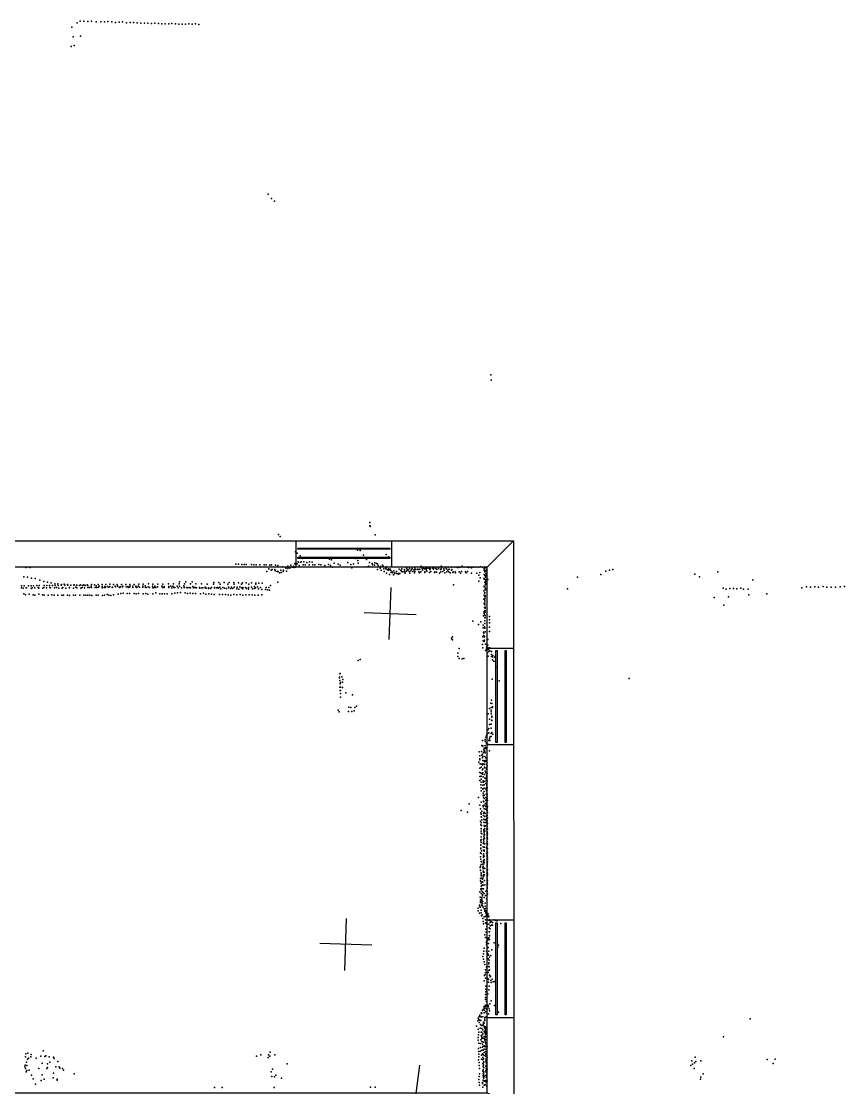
# Model space of a CAD drawing. Header units: millimetres. Extents: x -8477 to 9134, y -9557 to 11037.
# Drawn here: x -710 to 5614, y 1693 to 9888 of the extents above; entities that cross this region are included whole.
import ezdxf

# ---------------------------------------------------------------- set-up
doc = ezdxf.new("R2010")
doc.units = ezdxf.units.MM
for name, color, linetype in [('P', 9, 'Continuous'), ('PANOS', 10, 'Continuous'), ('ROOMS', 1, 'Continuous'), ('WALLS', 3, 'Continuous'), ('WINDOWS', 6, 'Continuous')]:
    doc.layers.add(name, color=color, linetype=linetype)

# ---------------------------------------------------------------- blocks, each defined once
blk = doc.blocks.new('1-Standard_51')
for points in [[(-590, 42.9766), (589.999, 42.9766), (589.999, 32.9766), (-590, 32.9766), (-590, 42.9766)], [(-590.014, -44.0958), (589.985, -44.0958), (589.985, -54.0958), (-590.014, -54.0958), (-590.014, -44.0958)]]:
    blk.add_lwpolyline(points)

msp = doc.modelspace()

# ---------------------------------------------------------------- linework, layer by layer
at = {"layer": 'P'}
for p in [(-322, 9844), (-282, 9876), (-258, 9888), (-229, 9888), (-199, 9886), (-171, 9888), (-134, 9883), (-100, 9884), (-72, 9884), (-45, 9887), (-15, 9883), (14, 9879), (41, 9881), (68, 9883), (98, 9877), (125, 9879), (152, 9879), (180, 9876), (208, 9875), (235, 9875), (262, 9874), (289, 9872), (315, 9874), (343, 9871), (370, 9869), (395, 9870), (422, 9870), (447, 9872), (473, 9870), (500, 9867), (526, 9867), (552, 9865), (577, 9868), (602, 9867), (627, 9869), (654, 9864), (-311, 9769), (-256, 9774), (-328, 9694), (-305, 9703), (1185, 8560), (1211, 8526), (1234, 8507), (2895, 7172), (2900, 7131), (1966, 6010), (1968, 6036), (1970, 6006), (1264, 5943), (1278, 5928), (2008, 5942), (1871, 5825), (1893, 5820), (1395, 5812), (1409, 5800), (1432, 5779), (1449, 5759), (1658, 5755), (1672, 5749), (1857, 5760), (1872, 5761), (1875, 5744), (1918, 5786), (1941, 5753), (2091, 5790), (2113, 5772), (-676, 5690), (-641, 5690), (937, 5715), (959, 5715), (983, 5713), (1001, 5714), (1018, 5714), (1058, 5713), (1077, 5711), (1094, 5711), (1122, 5711), (1154, 5710), (1170, 5710), (1176, 5659), (1192, 5681), (1199, 5709), (1209, 5669), (1212, 5710), (1216, 5676), (1238, 5674), (1239, 5666), (1241, 5708), (1256, 5660), (1259, 5705), (1263, 5660), (1282, 5671), (1295, 5696), (1302, 5659), (1303, 5671), (1321, 5685), (1328, 5662), (1338, 5702), (1338, 5683), (1346, 5692), (1353, 5685), (1359, 5708), (1362, 5695), (1372, 5693), (1381, 5702), (1382, 5690), (1392, 5721), (1393, 5715), (1397, 5692), (1399, 5718), (1409, 5718), (1417, 5735), (1418, 5731), (1425, 5707), (1438, 5732), (1439, 5735), (1455, 5710), (1459, 5734), (1470, 5710), (1482, 5730), (1500, 5712), (1503, 5733), (1525, 5731), (1530, 5712), (1545, 5712), (1575, 5713), (1590, 5711), (1620, 5707), (1649, 5714), (1665, 5707), (1681, 5694), (1694, 5724), (1724, 5715), (1739, 5708), (1799, 5729), (1820, 5714), (1829, 5688), (1841, 5719), (1876, 5723), (1946, 5696), (1959, 5702), (1964, 5728), (1985, 5722), (1988, 5711), (2002, 5709), (2006, 5726), (2019, 5721), (2026, 5718), (2026, 5676), (2032, 5706), (2046, 5685), (2048, 5698), (2054, 5671), (2064, 5709), (2069, 5701), (2074, 5681), (2077, 5661), (2089, 5691), (2089, 5680), (2091, 5679), (2094, 5695), (2103, 5672), (2111, 5679), (2113, 5671), (2124, 5678), (2128, 5668), (2138, 5658), (2152, 5666), (2172, 5661), (2191, 5678), (2205, 5669), (2209, 5661), (2212, 5681), (2221, 5658), (2233, 5675), (2234, 5662), (2236, 5657), (2248, 5689), (2249, 5662), (2252, 5681), (2258, 5671), (2260, 5673), (2268, 5659), (2272, 5682), (2282, 5665), (2288, 5675), (2293, 5682), (2298, 5660), (2305, 5672), (2312, 5685), (2313, 5660), (2316, 5675), (2330, 5675), (2334, 5678), (2343, 5674), (2343, 5657), (2352, 5678), (2354, 5692), (2358, 5658), (2360, 5700), (2370, 5682), (2372, 5670), (2374, 5684), (2379, 5685), (2386, 5681), (2389, 5658), (2394, 5684), (2399, 5672), (2401, 5683), (2405, 5662), (2414, 5685), (2427, 5684), (2427, 5674), (2434, 5683), (2435, 5660), (2450, 5691), (2450, 5685), (2455, 5683), (2455, 5678), (2465, 5657), (2471, 5689), (2475, 5683), (2480, 5655), (2482, 5675), (2495, 5686), (2495, 5683), (2510, 5674), (2512, 5658), (2514, 5701), (2515, 5681), (2521, 5690), (2528, 5659), (2536, 5681), (2538, 5671), (2545, 5692), (2549, 5691), (2556, 5679), (2559, 5658), (2565, 5671), (2569, 5693), (2574, 5656), (2576, 5678), (2593, 5670), (2595, 5694), (2596, 5676), (2606, 5656), (2619, 5693), (2622, 5657), (2638, 5691), (2650, 5690), (2653, 5656), (2666, 5694), (2670, 5659), (2675, 5702), (2691, 5694), (2701, 5656), (2715, 5693), (2718, 5659), (2724, 5691), (2737, 5693), (2748, 5687), (2760, 5694), (2782, 5694), (2804, 5692), (2816, 5696), (2831, 5693), (2844, 5682), (2844, 5667), (2845, 5670), (2848, 5684), (2851, 5657), (2854, 5690), (2858, 5665), (2863, 5676), (3779, 5662), (3807, 5671), (3833, 5676), (4639, 5657), (-691, 5620), (-662, 5615), (-633, 5609), (-604, 5605), (-569, 5592), (-538, 5584), (-510, 5579), (505, 5580), (553, 5581), (603, 5580), (768, 5576), (807, 5576), (848, 5575), (887, 5575), (923, 5574), (1261, 5578), (1273, 5650), (1287, 5653), (2094, 5647), (2117, 5637), (2130, 5652), (2144, 5650), (2149, 5634), (2159, 5649), (2160, 5645), (2174, 5644), (2184, 5641), (2186, 5640), (2189, 5645), (2196, 5645), (2238, 5648), (2273, 5648), (2311, 5650), (2349, 5650), (2389, 5651), (2426, 5651), (2464, 5651), (2501, 5648), (2543, 5650), (2585, 5650), (2605, 5653), (2624, 5650), (2663, 5648), (2707, 5649), (2748, 5648), (2788, 5646), (2804, 5632), (2805, 5586), (2813, 5651), (2815, 5610), (2842, 5606), (2844, 5638), (2848, 5601), (2850, 5574), (2851, 5630), (2852, 5574), (2855, 5617), (2855, 5593), (2856, 5584), (2857, 5598), (2858, 5644), (2858, 5628), (2860, 5641), (2874, 5598), (3561, 5617), (3742, 5638), (4462, 5640), (4499, 5620), (4908, 5595), (-709, 5535), (-708, 5550), (-697, 5531), (-687, 5550), (-673, 5534), (-670, 5534), (-654, 5549), (-634, 5550), (-634, 5529), (-628, 5535), (-616, 5550), (-607, 5534), (-592, 5552), (-580, 5536), (-575, 5532), (-574, 5552), (-544, 5532), (-537, 5536), (-534, 5551), (-516, 5533), (-513, 5553), (-494, 5552), (-491, 5536), (-486, 5535), (-481, 5572), (-471, 5552), (-455, 5533), (-453, 5566), (-449, 5553), (-440, 5538), (-429, 5566), (-427, 5553), (-423, 5531), (-403, 5554), (-402, 5561), (-396, 5532), (-392, 5538), (-382, 5563), (-376, 5556), (-368, 5532), (-355, 5559), (-354, 5555), (-340, 5535), (-339, 5538), (-330, 5556), (-330, 5555), (-309, 5532), (-308, 5556), (-305, 5558), (-292, 5539), (-287, 5556), (-283, 5556), (-283, 5535), (-262, 5551), (-255, 5557), (-253, 5532), (-242, 5537), (-240, 5551), (-229, 5558), (-225, 5534), (-219, 5552), (-204, 5557), (-200, 5537), (-198, 5553), (-186, 5538), (-174, 5548), (-172, 5560), (-172, 5536), (-149, 5558), (-144, 5538), (-134, 5550), (-130, 5538), (-120, 5559), (-118, 5539), (-112, 5547), (-90, 5560), (-90, 5545), (-88, 5535), (-75, 5538), (-69, 5545), (-63, 5538), (-61, 5560), (-49, 5545), (-37, 5539), (-29, 5562), (-29, 5545), (-13, 5538), (-10, 5539), (-1, 5561), (10, 5546), (14, 5542), (26, 5559), (29, 5548), (41, 5540), (45, 5537), (51, 5543), (53, 5491), (60, 5561), (68, 5542), (69, 5546), (71, 5493), (92, 5561), (94, 5541), (104, 5491), (108, 5545), (111, 5538), (120, 5540), (124, 5561), (126, 5546), (147, 5546), (147, 5538), (156, 5560), (170, 5546), (170, 5541), (176, 5538), (187, 5548), (191, 5491), (193, 5562), (197, 5540), (222, 5540), (224, 5547), (226, 5562), (242, 5549), (244, 5537), (250, 5536), (263, 5543), (266, 5564), (275, 5536), (297, 5547), (300, 5562), (301, 5534), (309, 5536), (315, 5548), (322, 5495), (324, 5538), (335, 5542), (338, 5563), (369, 5546), (374, 5537), (376, 5563), (387, 5545), (388, 5538), (420, 5564), (422, 5545), (422, 5536), (438, 5547), (446, 5535), (454, 5547), (460, 5564), (461, 5536), (469, 5493), (470, 5536), (488, 5548), (490, 5495), (495, 5534), (502, 5565), (506, 5546), (512, 5498), (519, 5533), (538, 5550), (541, 5537), (542, 5564), (543, 5537), (549, 5495), (560, 5538), (567, 5533), (567, 5491), (578, 5537), (588, 5492), (589, 5565), (590, 5534), (608, 5544), (613, 5535), (619, 5536), (627, 5538), (628, 5491), (630, 5564), (636, 5534), (658, 5536), (662, 5532), (675, 5564), (677, 5534), (683, 5534), (690, 5492), (701, 5535), (703, 5540), (710, 5531), (718, 5563), (727, 5529), (728, 5535), (743, 5529), (750, 5538), (766, 5562), (773, 5536), (773, 5533), (789, 5534), (796, 5536), (805, 5531), (814, 5540), (818, 5563), (822, 5527), (837, 5536), (851, 5532), (867, 5530), (875, 5563), (881, 5540), (885, 5535), (898, 5530), (903, 5539), (914, 5530), (925, 5562), (925, 5539), (945, 5527), (947, 5539), (958, 5572), (961, 5525), (969, 5541), (981, 5562), (981, 5534), (988, 5572), (991, 5538), (991, 5526), (1012, 5538), (1018, 5572), (1020, 5529), (1034, 5538), (1036, 5524), (1038, 5563), (1057, 5572), (1058, 5540), (1066, 5526), (1080, 5528), (1082, 5544), (1089, 5535), (1090, 5570), (1092, 5563), (1105, 5542), (1111, 5526), (1114, 5571), (1127, 5536), (1137, 5521), (1140, 5570), (1166, 5522), (1170, 5538), (1181, 5520), (1191, 5537), (1195, 5516), (1203, 5553), (2609, 5558), (2843, 5510), (2845, 5542), (2846, 5546), (2848, 5492), (2849, 5498), (2850, 5546), (2852, 5521), (2853, 5523), (2854, 5531), (2854, 5519), (2856, 5560), (2858, 5569), (3485, 5526), (4680, 5531), (4705, 5525), (4732, 5528), (4761, 5530), (4786, 5527), (4816, 5531), (4838, 5525), (4874, 5525), (5285, 5535), (5321, 5542), (5351, 5540), (5386, 5543), (5414, 5539), (5448, 5544), (5478, 5540), (5510, 5539), (5544, 5540), (5579, 5543), (5614, 5545), (-691, 5489), (-679, 5481), (-649, 5485), (-620, 5481), (-606, 5478), (-576, 5485), (-548, 5480), (-534, 5479), (-504, 5479), (-475, 5480), (-459, 5479), (-430, 5477), (-400, 5479), (-385, 5479), (-356, 5477), (-340, 5476), (-309, 5477), (-293, 5477), (-261, 5479), (-231, 5478), (-215, 5477), (-200, 5477), (-183, 5479), (-169, 5475), (-135, 5477), (-119, 5478), (-87, 5475), (-70, 5478), (-51, 5483), (-38, 5477), (-22, 5475), (-2, 5480), (33, 5486), (122, 5490), (157, 5490), (173, 5489), (227, 5488), (246, 5490), (262, 5486), (300, 5489), (354, 5488), (371, 5487), (389, 5488), (409, 5488), (446, 5487), (607, 5490), (667, 5488), (706, 5486), (730, 5488), (750, 5486), (770, 5484), (812, 5482), (834, 5483), (857, 5482), (878, 5481), (900, 5479), (923, 5482), (944, 5480), (970, 5482), (991, 5479), (1015, 5480), (1039, 5481), (1063, 5481), (1084, 5477), (1108, 5478), (1136, 5481), (2842, 5447), (2844, 5478), (2845, 5415), (2849, 5426), (2850, 5440), (2850, 5412), (2850, 5411), (2851, 5467), (2851, 5452), (2852, 5475), (2852, 5464), (4611, 5459), (4722, 5464), (4878, 5480), (5016, 5487), (2842, 5351), (2846, 5337), (2847, 5383), (2847, 5355), (2848, 5331), (2849, 5403), (2852, 5386), (2852, 5377), (2852, 5359), (2852, 5348), (2853, 5359), (4686, 5401), (2757, 5278), (2801, 5252), (2820, 5272), (2838, 5248), (2840, 5320), (2849, 5304), (2849, 5281), (2850, 5259), (2852, 5321), (2852, 5307), (2885, 5315), (2887, 5289), (2887, 5266), (2837, 5226), (2839, 5194), (2840, 5168), (2842, 5186), (2848, 5234), (2849, 5224), (2851, 5226), (2853, 5197), (2886, 5232), (2886, 5198), (2594, 5148), (2596, 5140), (2603, 5157), (2603, 5134), (2833, 5098), (2835, 5157), (2838, 5127), (2842, 5162), (2846, 5123), (2847, 5162), (2847, 5132), (2848, 5158), (2854, 5101), (2872, 5136), (2874, 5093), (2643, 5006), (2644, 5032), (2653, 5068), (2836, 5072), (2854, 5053), (2862, 5066), (2864, 5080), (2870, 5073), (2870, 5034), (2877, 5009), (2878, 5060), (2880, 5072), (2882, 5045), (2888, 5074), (2889, 5051), (2901, 5007), (2902, 5046), (2902, 5023), (2908, 5005), (2912, 5013), (2925, 5002), (2931, 5016), (1876, 4975), (1892, 4984), (2652, 4992), (2676, 4988), (2689, 4990), (2909, 4981), (2918, 4970), (2931, 4968), (2935, 4924), (1734, 4842), (1735, 4848), (1736, 4874), (1738, 4877), (1753, 4851), (3959, 4837), (1737, 4823), (1737, 4772), (1739, 4797), (1742, 4806), (1742, 4771), (1757, 4768), (1758, 4809), (1759, 4830), (2906, 4832), (2960, 4819), (1740, 4746), (1741, 4746), (1741, 4721), (1741, 4695), (1783, 4727), (1834, 4711), (2902, 4672), (1724, 4595), (1806, 4616), (1822, 4615), (1847, 4590), (1852, 4615), (1864, 4625), (2885, 4606), (2896, 4648), (2898, 4614), (2898, 4593), (2905, 4646), (2908, 4615), (2909, 4619), (1731, 4581), (1802, 4584), (1829, 4584), (2876, 4566), (2885, 4524), (2898, 4566), (2899, 4581), (2902, 4518), (2903, 4549), (2904, 4540), (2905, 4514), (2874, 4442), (2880, 4453), (2887, 4483), (2897, 4487), (2899, 4455), (2900, 4486), (2833, 4361), (2852, 4355), (2853, 4368), (2859, 4387), (2860, 4344), (2862, 4401), (2871, 4414), (2880, 4360), (2882, 4419), (2885, 4373), (2888, 4387), (2888, 4361), (2895, 4391), (2899, 4414), (2900, 4392), (2903, 4423), (2912, 4409), (2807, 4275), (2824, 4276), (2827, 4322), (2834, 4320), (2835, 4317), (2839, 4268), (2842, 4293), (2844, 4302), (2845, 4283), (2848, 4280), (2850, 4278), (2852, 4322), (2852, 4267), (2854, 4299), (2856, 4308), (2872, 4334), (2872, 4330), (2887, 4282), (2803, 4195), (2811, 4244), (2812, 4221), (2813, 4213), (2814, 4181), (2826, 4249), (2832, 4256), (2833, 4230), (2833, 4229), (2834, 4182), (2836, 4237), (2836, 4206), (2843, 4205), (2849, 4196), (2850, 4237), (2853, 4206), (2859, 4229), (2861, 4207), (2862, 4229), (2862, 4180), (2863, 4200), (2811, 4148), (2812, 4116), (2822, 4109), (2823, 4156), (2824, 4179), (2832, 4136), (2832, 4102), (2833, 4175), (2833, 4136), (2834, 4144), (2834, 4112), (2844, 4179), (2847, 4155), (2847, 4099), (2848, 4177), (2850, 4151), (2852, 4125), (2857, 4113), (2860, 4116), (2862, 4141), (2863, 4152), (2863, 4146), (2865, 4109), (2868, 4107), (2869, 4167), (2812, 4085), (2813, 4054), (2820, 4019), (2822, 4065), (2823, 4088), (2823, 4041), (2834, 4018), (2837, 4042), (2838, 4081), (2838, 4050), (2846, 4020), (2848, 4046), (2851, 4072), (2856, 4072), (2856, 4070), (2858, 4031), (2861, 4050), (2862, 4090), (2862, 4064), (2862, 4025), (2865, 4080), (2865, 4033), (2865, 4017), (2866, 4063), (2869, 4051), (2822, 3996), (2823, 3974), (2834, 3987), (2836, 3990), (2838, 3955), (2838, 3942), (2844, 3968), (2844, 3942), (2846, 3994), (2858, 3988), (2860, 3989), (2860, 3948), (2861, 3949), (2863, 4001), (2863, 3975), (2865, 3971), (2866, 3984), (2866, 3952), (2868, 3997), (2869, 3949), (2730, 3875), (2801, 3924), (2813, 3865), (2823, 3886), (2838, 3861), (2839, 3892), (2840, 3925), (2840, 3895), (2843, 3889), (2844, 3863), (2845, 3915), (2854, 3854), (2856, 3878), (2857, 3924), (2857, 3901), (2860, 3907), (2861, 3907), (2861, 3866), (2866, 3882), (2867, 3932), (2867, 3915), (2868, 3897), (2870, 3900), (2871, 3855), (2668, 3822), (2718, 3811), (2818, 3835), (2820, 3804), (2822, 3774), (2823, 3794), (2824, 3773), (2828, 3818), (2838, 3850), (2841, 3802), (2841, 3784), (2845, 3811), (2846, 3837), (2851, 3778), (2852, 3799), (2855, 3833), (2862, 3833), (2864, 3783), (2865, 3825), (2867, 3843), (2867, 3824), (2867, 3785), (2868, 3802), (2870, 3807), (2818, 3742), (2820, 3712), (2821, 3728), (2824, 3707), (2826, 3752), (2842, 3757), (2842, 3734), (2844, 3754), (2844, 3707), (2846, 3731), (2847, 3704), (2847, 3701), (2854, 3752), (2854, 3732), (2855, 3704), (2864, 3758), (2865, 3742), (2868, 3743), (2868, 3719), (2868, 3701), (2868, 3701), (2871, 3767), (2871, 3724), (2821, 3650), (2822, 3682), (2822, 3663), (2822, 3620), (2823, 3685), (2823, 3621), (2827, 3643), (2842, 3678), (2842, 3625), (2843, 3670), (2843, 3606), (2844, 3661), (2844, 3652), (2844, 3638), (2845, 3613), (2847, 3608), (2848, 3635), (2849, 3663), (2850, 3682), (2865, 3683), (2867, 3613), (2868, 3659), (2868, 3631), (2868, 3617), (2868, 3607), (2869, 3676), (2869, 3653), (2871, 3683), (2871, 3644), (2819, 3528), (2820, 3590), (2820, 3559), (2820, 3556), (2820, 3534), (2821, 3599), (2823, 3578), (2838, 3572), (2838, 3545), (2839, 3575), (2840, 3599), (2843, 3588), (2843, 3542), (2846, 3566), (2847, 3542), (2849, 3568), (2863, 3535), (2866, 3575), (2866, 3542), (2867, 3584), (2867, 3559), (2868, 3533), (2870, 3532), (2871, 3604), (2871, 3568), (2817, 3498), (2818, 3467), (2820, 3449), (2822, 3492), (2824, 3514), (2839, 3518), (2839, 3465), (2840, 3491), (2840, 3479), (2840, 3470), (2841, 3491), (2842, 3515), (2844, 3510), (2844, 3472), (2845, 3446), (2846, 3519), (2864, 3493), (2867, 3510), (2867, 3479), (2868, 3478), (2868, 3449), (2870, 3498), (2870, 3465), (2871, 3450), (2814, 3385), (2817, 3364), (2817, 3363), (2818, 3394), (2821, 3407), (2823, 3430), (2824, 3429), (2834, 3384), (2836, 3411), (2838, 3396), (2838, 3374), (2840, 3438), (2840, 3425), (2842, 3440), (2842, 3414), (2845, 3425), (2845, 3381), (2850, 3376), (2867, 3411), (2868, 3421), (2868, 3409), (2868, 3392), (2868, 3367), (2869, 3399), (2869, 3361), (2870, 3431), (2870, 3370), (2816, 3300), (2818, 3282), (2821, 3343), (2821, 3322), (2822, 3334), (2825, 3304), (2833, 3296), (2836, 3302), (2837, 3319), (2838, 3357), (2839, 3347), (2841, 3329), (2841, 3317), (2845, 3349), (2847, 3329), (2847, 3284), (2868, 3349), (2868, 3332), (2868, 3288), (2869, 3313), (2869, 3299), (2869, 3286), (2870, 3340), (2870, 3325), (2870, 3283), (2812, 3199), (2819, 3221), (2821, 3263), (2822, 3274), (2822, 3214), (2823, 3242), (2825, 3245), (2828, 3224), (2830, 3200), (2833, 3276), (2834, 3271), (2834, 3252), (2835, 3221), (2837, 3248), (2841, 3220), (2850, 3251), (2857, 3202), (2867, 3223), (2867, 3203), (2868, 3241), (2868, 3203), (2869, 3266), (2869, 3232), (2869, 3230), (2870, 3257), (2814, 3157), (2816, 3137), (2816, 3123), (2817, 3116), (2821, 3154), (2823, 3184), (2826, 3128), (2827, 3151), (2828, 3140), (2831, 3177), (2833, 3166), (2834, 3123), (2838, 3192), (2844, 3186), (2844, 3154), (2854, 3171), (2864, 3145), (2870, 3183), (2798, 3073), (2798, 3052), (2810, 3095), (2810, 3033), (2811, 3083), (2817, 3079), (2821, 3058), (2821, 3036), (2825, 3095), (2826, 3113), (2832, 3106), (2832, 3091), (2838, 3081), (2846, 3067), (2850, 3054), (2850, 3050), (2852, 3111), (2852, 3089), (2852, 3052), (2854, 3052), (2856, 3070), (2857, 3039), (2861, 3037), (2861, 3034), (2825, 3013), (2830, 3021), (2834, 2992), (2838, 2971), (2840, 2952), (2846, 3007), (2855, 2982), (2856, 3009), (2856, 2959), (2861, 3028), (2861, 2954), (2864, 3016), (2871, 3017), (2871, 3016), (2875, 3028), (2876, 3008), (2879, 3014), (2882, 3005), (2882, 2979), (2886, 2983), (2888, 2978), (2889, 2981), (2890, 2963), (2895, 2967), (2898, 2968), (2909, 2961), (2923, 2984), (2935, 2978), (2942, 2977), (2945, 2976), (2973, 2955), (2858, 2911), (2860, 2889), (2865, 2931), (2871, 2950), (2882, 2950), (2884, 2921), (2884, 2891), (2886, 2890), (2890, 2913), (2891, 2936), (2902, 2943), (2909, 2942), (2850, 2868), (2854, 2848), (2862, 2806), (2863, 2814), (2863, 2791), (2874, 2826), (2876, 2839), (2879, 2801), (2882, 2845), (2885, 2862), (2885, 2861), (2887, 2832), (2921, 2805), (2947, 2807), (2955, 2788), (2840, 2722), (2842, 2743), (2846, 2764), (2862, 2742), (2869, 2730), (2870, 2768), (2875, 2771), (2876, 2719), (2878, 2712), (2882, 2742), (2897, 2708), (2905, 2753), (2949, 2772), (2836, 2702), (2839, 2681), (2846, 2661), (2851, 2639), (2877, 2682), (2879, 2623), (2880, 2652), (2882, 2645), (2883, 2673), (2886, 2695), (2847, 2556), (2853, 2562), (2854, 2577), (2855, 2598), (2862, 2618), (2876, 2577), (2882, 2593), (2883, 2622), (2886, 2598), (2887, 2557), (2892, 2545), (2893, 2551), (2846, 2514), (2854, 2534), (2859, 2472), (2872, 2533), (2878, 2503), (2879, 2524), (2883, 2474), (2897, 2516), (2898, 2500), (2907, 2528), (2915, 2507), (2924, 2509), (2931, 2511), (2856, 2408), (2856, 2387), (2857, 2430), (2859, 2450), (2862, 2385), (2874, 2414), (2881, 2444), (2840, 2296), (2842, 2315), (2850, 2304), (2853, 2326), (2854, 2316), (2856, 2371), (2859, 2325), (2862, 2300), (2864, 2355), (2867, 2296), (2875, 2328), (2879, 2313), (2884, 2299), (2889, 2336), (2899, 2360), (2925, 2325), (2799, 2227), (2803, 2216), (2807, 2241), (2811, 2237), (2813, 2251), (2813, 2246), (2821, 2268), (2821, 2267), (2822, 2238), (2825, 2264), (2827, 2266), (2831, 2289), (2831, 2286), (2834, 2236), (2837, 2291), (2846, 2269), (2847, 2289), (2850, 2231), (2850, 2219), (2855, 2276), (2861, 2238), (2878, 2261), (2885, 2283), (2955, 2272), (4889, 2223), (2785, 2165), (2797, 2206), (2799, 2143), (2807, 2193), (2811, 2211), (2815, 2150), (2816, 2179), (2819, 2208), (2824, 2170), (2826, 2148), (2834, 2170), (2835, 2138), (2837, 2180), (2839, 2196), (2844, 2188), (2844, 2165), (2848, 2156), (2849, 2150), (2850, 2210), (2853, 2132), (2854, 2161), (2855, 2134), (2856, 2158), (2856, 2144), (2860, 2157), (2861, 2152), (2799, 2078), (2800, 2058), (2802, 2099), (2804, 2120), (2820, 2060), (2821, 2091), (2822, 2120), (2826, 2081), (2827, 2119), (2827, 2096), (2828, 2071), (2836, 2106), (2838, 2074), (2844, 2122), (2846, 2085), (2848, 2069), (2851, 2059), (2852, 2082), (2853, 2112), (2855, 2122), (2855, 2110), (2855, 2109), (2856, 2102), (2856, 2085), (2856, 2062), (2856, 2061), (2857, 2084), (2860, 2117), (4684, 2084), (-542, 1976), (2801, 1994), (2803, 1971), (2805, 2036), (2816, 2032), (2816, 1973), (2817, 2002), (2828, 2047), (2828, 1980), (2831, 2028), (2831, 2003), (2837, 2043), (2837, 1980), (2838, 2012), (2844, 1988), (2848, 2014), (2850, 2010), (2852, 2043), (2853, 2046), (2854, 1972), (2856, 2013), (2856, 2006), (2857, 2037), (2858, 2029), (2858, 1990), (2858, 1970), (2867, 2010), (-678, 1931), (-675, 1954), (-671, 1888), (-662, 1911), (-659, 1957), (-654, 1920), (-638, 1930), (-635, 1948), (-597, 1920), (-559, 1936), (-529, 1932), (-521, 1937), (-495, 1930), (-490, 1890), (-463, 1928), (-459, 1916), (-430, 1895), (1096, 1935), (1130, 1946), (1185, 1925), (1188, 1946), (1199, 1936), (1200, 1966), (1237, 1945), (2802, 1908), (2803, 1930), (2805, 1951), (2806, 1886), (2825, 1943), (2825, 1913), (2831, 1952), (2834, 1926), (2835, 1907), (2837, 1948), (2839, 1917), (2839, 1915), (2842, 1891), (2844, 1964), (2846, 1941), (2858, 1947), (2858, 1935), (2858, 1897), (2859, 1955), (2859, 1932), (2859, 1911), (2860, 1888), (2862, 1941), (2862, 1907), (2868, 1926), (4441, 1898), (4460, 1885), (4466, 1928), (4471, 1895), (4510, 1898), (5020, 1910), (5079, 1912), (-682, 1854), (-680, 1866), (-678, 1840), (-672, 1814), (-667, 1864), (-667, 1825), (-649, 1828), (-576, 1841), (-550, 1880), (-515, 1839), (-509, 1849), (-508, 1875), (-463, 1804), (-446, 1854), (-419, 1853), (-414, 1842), (-393, 1841), (-387, 1827), (1210, 1814), (1218, 1835), (1333, 1877), (2806, 1864), (2809, 1841), (2835, 1820), (2836, 1878), (2838, 1858), (2838, 1830), (2839, 1883), (2840, 1868), (2840, 1845), (2840, 1808), (2842, 1848), (2843, 1814), (2857, 1861), (2858, 1823), (2860, 1838), (2861, 1852), (2861, 1812), (2862, 1875), (2862, 1856), (2862, 1834), (2863, 1809), (2868, 1835), (4433, 1864), (4446, 1874), (4458, 1840), (5066, 1879), (-631, 1790), (-619, 1761), (-558, 1748), (-550, 1791), (-535, 1759), (-466, 1768), (-436, 1750), (-434, 1759), (-304, 1800), (1215, 1778), (1234, 1777), (1244, 1788), (1289, 1767), (2803, 1756), (2806, 1778), (2807, 1733), (2808, 1799), (2831, 1733), (2832, 1724), (2837, 1798), (2837, 1783), (2837, 1750), (2840, 1796), (2840, 1772), (2841, 1778), (2842, 1787), (2842, 1767), (2845, 1781), (2845, 1743), (2848, 1746), (2857, 1786), (2858, 1739), (2859, 1747), (2860, 1773), (2862, 1792), (2863, 1779), (2869, 1743), (4506, 1759), (4510, 1774), (4527, 1799), (-600, 1719), (773, 1693), (833, 1694), (1233, 1695), (1971, 1697), (2008, 1696), (2809, 1711), (2835, 1698), (2845, 1711), (2847, 1713), (2852, 1717), (2862, 1707)]:
    msp.add_point(p, dxfattribs=at)
at = {"layer": 'PANOS'}
for points in [[(2114.7, 5137.6), (2129.4, 5537.4)], [(1922.2, 5344.8), (2321.9, 5330.2)], [(1774.8, 2594.1), (1788.2, 2993.9)], [(1981.4, 2787.3), (1581.7, 2800.7)], [(2300.9, 1469.8), (2349.8, 1866.8)]]:
    msp.add_lwpolyline(points, dxfattribs=at)
at = {"layer": 'ROOMS'}
msp.add_lwpolyline([(-1983.1, 1652.9), (943.8, 1653), (2868.7, 1653), (2868.6, 5693.7), (-2541.9, 5693.7), (-2541.7, 3811.8), (-2541.7, 3811.8), (-2541.7, 2566.7), (-3312.5, 2566.7), (-3312.5, 1652.9), (-1983.1, 1652.9)], close=True, dxfattribs=at)
at = {"layer": 'WALLS'}
for points in [[(2868.6, 5693.7), (-2541.9, 5693.7), (-2601.9, 5795.2), (-2601.9, 5896.7), (3071.6, 5896.7), (2970.1, 5795.2), (2868.6, 5693.7)], [(2868.7, 1653), (2868.6, 5693.7), (2970.1, 5795.2), (3071.6, 5896.7), (3071.7, 1593), (2970.2, 1593), (2868.7, 1653)]]:
    msp.add_lwpolyline(points, dxfattribs=at)
at = {"layer": 'WINDOWS'}
for points in [[(2133.2, 5693.7), (1400.7, 5693.7), (1400.7, 5896.7), (2133.2, 5896.7), (2133.2, 5693.7)], [(2868.6, 4326.9), (2868.6, 5070.4), (3071.6, 5070.4), (3071.6, 4326.9), (2868.6, 4326.9)], [(2868.7, 2229.8), (2868.7, 2983.3), (3071.7, 2983.3), (3071.7, 2229.8), (2868.7, 2229.8)]]:
    msp.add_lwpolyline(points, dxfattribs=at)

# ---------------------------------------------------------------- block references
at = {"layer": 'WINDOWS', "xscale": 0.6, "yscale": 0.8}
for p, rotation in [((1766.9, 5795.2), 180), ((2970.1, 4698.6), 90), ((2970.2, 2606.5), 90)]:
    msp.add_blockref('1-Standard_51', p, dxfattribs=dict(at, rotation=rotation))

doc.saveas('drawing.dxf')
